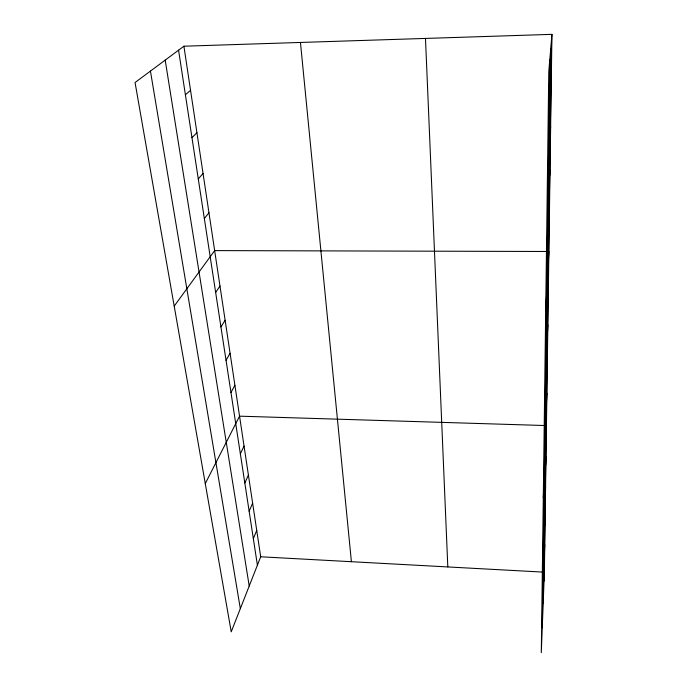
<?xml version="1.0" encoding="UTF-8"?>
<svg xmlns="http://www.w3.org/2000/svg" width="687" height="687" viewBox="0 0 687 687"><rect width="100%" height="100%" fill="white"/><g stroke="black" fill="none" stroke-linecap="round" stroke-linejoin="round"><path stroke-width="1.03" d="M542.249 627.729L549.78 59.855M543.177 603.452L550.734 48.571M544.035 581.159L551.601 38.395M551.944 34.35L548.776 71.663L541.296 652.65L544.379 572.177L551.944 34.35L183.91 46.209L135.056 82.517L231.227 631.808L260.699 556.788L183.91 46.209M544.422 553.559L544.765 544.739M545.229 495.576L545.572 487.135M544.817 525.048L545.16 516.409M545.65 465.108L546.002 456.872M543.288 497.877L546.44 425.579L239.548 416.167L205.276 483.579M546.543 400.942L546.895 393.187M547.015 367.124L547.367 359.653M547.505 332.079L547.857 324.899M548.011 295.719L548.363 288.875M545.701 310.636L548.887 251.494M549.102 217.573L549.454 211.484M549.686 175.511L550.038 169.869M550.304 131.706L550.648 126.545M550.94 86.047L551.283 81.418M253.34 538.634L256.732 530.39M249.141 511.248L252.636 503.159M244.821 482.987L248.411 475.078M240.356 453.806L244.048 446.095M230.969 392.517L234.902 385.252M226.04 360.306L230.093 353.29M220.939 326.978L225.121 320.236M215.658 292.473L219.977 286.024M174.206 306.119L214.645 250.6L546.749 251.485M204.34 218.535L208.96 212.772M198.268 178.869L203.051 173.502M191.956 137.649L196.92 132.711M185.396 94.789L190.539 90.315M260.699 556.788L544.379 572.177M150.436 71.087L240.33 608.639M165.189 60.121L249.218 586.028M178.568 50.177L257.402 565.186M300.451 42.457L351.409 561.708M425.485 38.429L447.812 566.938"/></g></svg>
